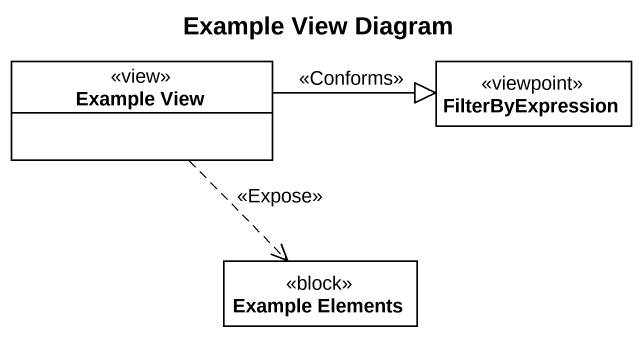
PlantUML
@startuml
title Example View Diagram
hide circle
hide empty members
class "Example View" as Example_View <<view>>
class FilterByExpression <<viewpoint>>
class "Example Elements" as Example_Elements <<block>>
Example_View -right-|> FilterByExpression : <<Conforms>>
Example_View ..> Example_Elements : <<Expose>>
@enduml
